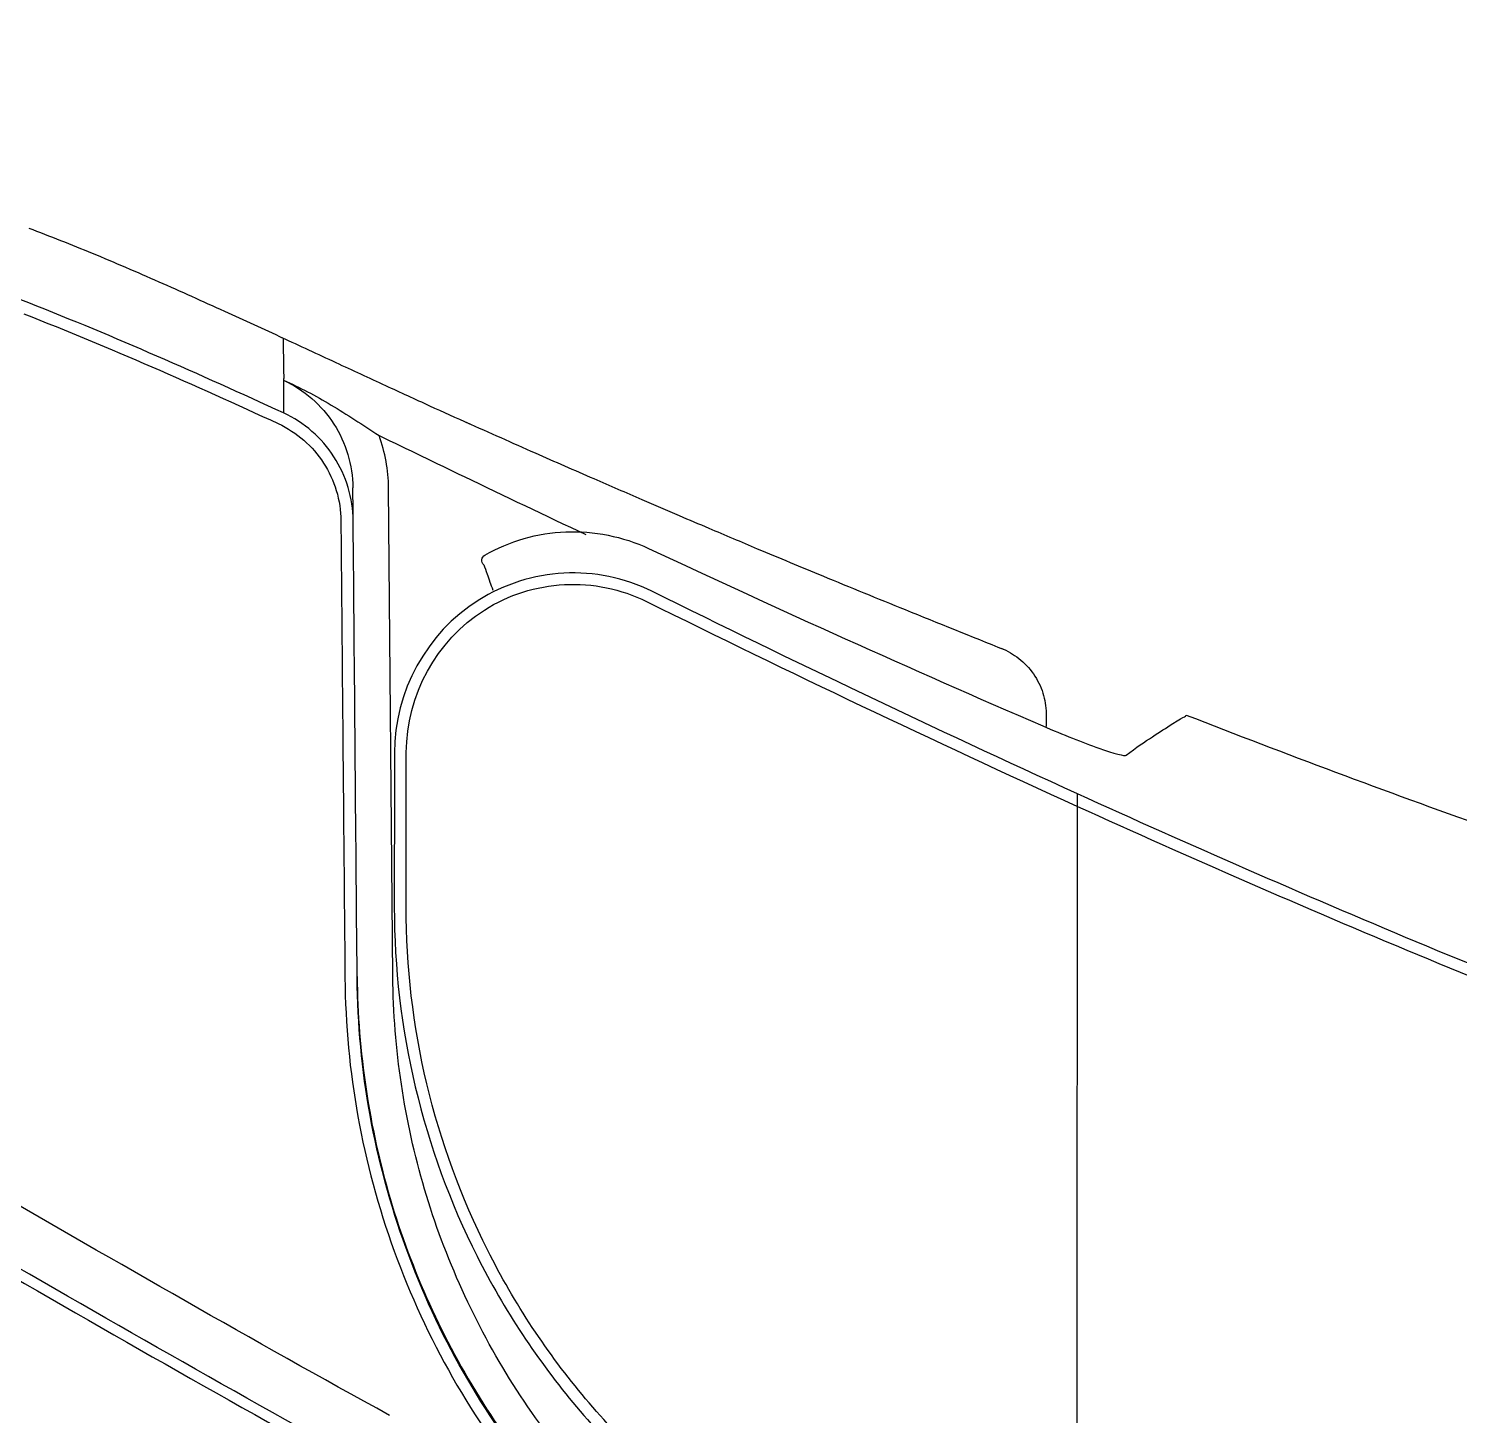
# Model space of a CAD drawing. Extents: x 5656 to 11650, y -52 to 2475.
# Drawn here: x 5989.5 to 6109.6, y 745.6 to 862 of the extents above; entities that cross this region are included whole.
import ezdxf

# ---------------------------------------------------------------- set-up
doc = ezdxf.new("R2010")
doc.units = 0
doc.header["$LTSCALE"] = 20
doc.header["$MEASUREMENT"] = 0
doc.layers.add('1', color=7, linetype='CONTINUOUS')

msp = doc.modelspace()

# ---------------------------------------------------------------- linework, layer by layer
at = {"layer": '1', "color": 0, "linetype": 'Continuous'}
for p, q in [((6020.11, 782.4), (6019.75, 823.41)), ((6027.83, 817.77), (6027.83, 817.77))]:
    msp.add_line(p, q, dxfattribs=at)
at = {"layer": '1', "color": 0, "linetype": 'Continuous', "extrusion": (0, 0, -1)}
msp.add_ellipse((6028.08, 817.34), major_axis=(-0.472, -0.166), ratio=0.998352, start_param=5.760876, end_param=7.675567, dxfattribs=at)
at = {"layer": '1', "color": 0, "linetype": 'Continuous'}
for points, knots in [([(5989.54, 838.94), (5975.45, 844.45), (5961.14, 849.1), (5939.55, 854.87), (5932.39, 856.58), (5918.43, 859.56), (5911.6, 860.85), (5905.05, 861.96)], [0, 0, 0, 0, 0.5, 0.5, 0.75, 0.75, 1, 1, 1, 1]), ([(5989.54, 845.22), (5991.32, 844.54), (5994.99, 843.1), (6000.45, 840.74), (6005.78, 838.34), (6009.25, 836.75), (6010.89, 835.99)], [0, 0, 0, 0, 0.246607, 0.50755, 0.767175, 1, 1, 1, 1]), ([(6010.94, 829.7), (6007.41, 831.33), (6003.87, 832.92), (5996.74, 836.02), (5993.15, 837.52), (5989.54, 838.94), (5989.54, 838.94), (5989.54, 838.94)], [0, 0, 0, 0, 0.499957, 0.499957, 0.999997, 0.999997, 1, 1, 1, 1]), ([(5989.13, 838.03), (5992.74, 836.61), (5996.32, 835.12), (6003.43, 832.03), (6006.97, 830.44), (6010.49, 828.81)], [0, 0, 0, 0, 0.499788, 0.499788, 1, 1, 1, 1]), ([(6010.76, 836.05), (6012.28, 835.35), (6015.19, 834), (6019.33, 832.08), (6023.07, 830.36), (6025.42, 829.3), (6026.54, 828.8)], [0, 0, 0, 0, 0.289339, 0.554493, 0.789052, 1, 1, 1, 1]), ([(6010.89, 835.99), (6010.89, 835.99), (6010.89, 835.99), (6010.89, 835.99), (6010.89, 835.87), (6010.9, 835.35), (6010.91, 834.92), (6010.93, 833.87), (6010.94, 833.3), (6010.95, 832.59)], [0, 0, 0, 0, 0.000624, 0.000624, 0.362664, 0.362664, 0.724704, 0.724704, 1, 1, 1, 1]), ([(6010.93, 832.45), (6012.29, 831.86), (6013.61, 831.16), (6016.25, 829.58), (6017.58, 828.71), (6018.95, 827.8)], [0, 0, 0, 0, 0.5, 0.5, 1, 1, 1, 1]), ([(6010.93, 832.45), (6012.66, 831.65), (6014.14, 830.36), (6016.17, 827.19), (6016.74, 825.33), (6016.75, 823.42)], [0, 0, 0, 0, 0.5, 0.5, 1, 1, 1, 1]), ([(6010.49, 828.81), (6012.05, 828.08), (6013.38, 826.93), (6015.22, 824.07), (6015.73, 822.37), (6015.75, 820.65)], [0, 0, 0, 0, 0.5, 0.5, 1, 1, 1, 1]), ([(6016.78, 820.65), (6016.76, 822.56), (6016.19, 824.44), (6014.14, 827.61), (6012.67, 828.9), (6010.94, 829.7)], [0, 0, 0, 0, 0.5, 0.5, 1, 1, 1, 1]), ([(6026.27, 828.92), (6028.2, 828.06), (6031.76, 826.47), (6036.67, 824.32), (6040.7, 822.57), (6043.92, 821.19), (6047.16, 819.81), (6051.17, 818.11), (6056.66, 815.83), (6063.57, 813), (6068.65, 810.96), (6071.43, 809.85)], [0, 0, 0, 0, 0.129187, 0.238566, 0.328167, 0.398017, 0.452989, 0.543325, 0.664653, 0.816907, 1, 1, 1, 1]), ([(6016.78, 820.65), (6016.77, 821.24), (6016.77, 821.78), (6016.76, 822.69), (6016.75, 823.07), (6016.75, 823.42)], [0, 0, 0, 0, 0.535674, 0.535674, 1, 1, 1, 1]), ([(6015.75, 820.65), (6015.75, 819.99), (6015.76, 819.32), (6015.79, 815.99), (6015.81, 813.32), (6015.92, 801.2), (6016, 791.75), (6016.09, 782.29)], [0, 0, 0, 0, 0.052132, 0.052132, 0.260659, 0.260659, 1, 1, 1, 1]), ([(6027.83, 817.77), (6029.91, 818.96), (6032.26, 819.63), (6036.99, 819.82), (6039.41, 819.34), (6041.58, 818.33)], [0, 0, 0, 0, 0.5, 0.5, 1, 1, 1, 1]), ([(6019.83, 745.57), (6008.34, 751.88), (5996.98, 758.42), (5979.96, 768.24), (5974.29, 771.51), (5962.93, 778.04), (5957.24, 781.28), (5945.86, 787.69), (5940.17, 790.86), (5928.75, 797.06), (5923.02, 800.1), (5906.04, 808.8), (5894.93, 814.08), (5884.37, 818.46)], [0, 0, 0, 0, 0.25, 0.25, 0.375, 0.375, 0.5, 0.5, 0.625, 0.625, 0.75, 0.75, 1, 1, 1, 1]), ([(6027.75, 816.96), (6027.83, 816.72), (6027.92, 816.46), (6028.09, 815.97), (6028.17, 815.75), (6028.33, 815.3), (6028.41, 815.08), (6028.5, 814.84)], [0, 0, 0, 0, 0.407109, 0.407109, 0.718245, 0.718245, 1, 1, 1, 1]), ([(6041.85, 814.74), (6039.55, 815.87), (6036.99, 816.39), (6031.94, 816.13), (6029.44, 815.34), (6022.94, 811.24), (6020.24, 806.31), (6020.24, 801.18)], [0, 0, 0, 0, 0.25, 0.25, 0.5, 0.5, 1, 1, 1, 1]), ([(6017.58, 741.6), (6006.02, 747.96), (5994.59, 754.54), (5977.46, 764.41), (5971.75, 767.71), (5960.32, 774.27), (5954.61, 777.54), (5937.42, 787.21), (5925.84, 793.54), (5903.11, 805.18), (5891.95, 810.49), (5881.32, 814.94)], [0, 0, 0, 0, 0.25, 0.25, 0.375, 0.375, 0.5, 0.5, 0.75, 0.75, 1, 1, 1, 1]), ([(6021.24, 801.21), (6021.24, 806), (6023.76, 810.61), (6029.82, 814.44), (6032.15, 815.18), (6036.87, 815.42), (6039.26, 814.94), (6041.41, 813.88)], [0, 0, 0, 0, 0.5, 0.5, 0.75, 0.75, 1, 1, 1, 1]), ([(5880.67, 814.12), (5891.21, 809.72), (5902.73, 804.28), (5925.65, 792.58), (5937.1, 786.33), (5954.24, 776.7), (5959.96, 773.44), (5971.37, 766.9), (5977.07, 763.61), (5994.19, 753.75), (6005.6, 747.18), (6017.15, 740.84)], [0, 0, 0, 0, 0.25, 0.25, 0.5, 0.5, 0.625, 0.625, 0.75, 0.75, 1, 1, 1, 1]), ([(6071.16, 809.96), (6071.71, 809.74), (6072.72, 809.16), (6073.96, 807.85), (6074.75, 806.23), (6074.94, 805.08), (6074.95, 804.49)], [0, 0, 0, 0, 0.244525, 0.5, 0.755475, 1, 1, 1, 1]), ([(6081.68, 800.98), (6082.49, 801.62), (6083.25, 802.11), (6084.5, 802.94), (6085.02, 803.27), (6086.7, 804.35), (6086.7, 804.2), (6086.7, 804.35), (6086.7, 804.35), (6086.7, 804.35)], [0, 0, 0, 0, 0.249929, 0.249929, 0.499857, 0.499857, 0.999715, 0.999715, 1, 1, 1, 1]), ([(6086.7, 804.35), (6095.04, 801.09), (6115.46, 793.47), (6148.31, 782.55), (6185.31, 771.76), (6222.64, 761.82), (6256.18, 753.58), (6285.93, 747.37), (6311.69, 742.71), (6337.28, 738.49), (6362.27, 734.62), (6386.2, 731.38), (6408.93, 728.82), (6430.57, 726.93), (6450.68, 725.7), (6463.59, 725.25), (6469.58, 725.11)], [0, 0, 0, 0, 0.068423, 0.16654, 0.264421, 0.362867, 0.461642, 0.528285, 0.595086, 0.661645, 0.726435, 0.788313, 0.846094, 0.901252, 0.954235, 1, 1, 1, 1]), ([(6074.67, 803.43), (6076.35, 802.71), (6078.05, 802.03), (6080.68, 801.11), (6081.56, 800.88), (6081.68, 800.98)], [0, 0, 0, 0, 0.5, 0.5, 1, 1, 1, 1]), ([(6021.23, 788.25), (6021.23, 788.92), (6021.23, 789.58), (6021.23, 792.92), (6021.23, 795.58), (6021.24, 799.23), (6021.24, 800.22), (6021.24, 801.21)], [0, 0, 0, 0, 0.154236, 0.154236, 0.771181, 0.771181, 1, 1, 1, 1]), ([(6077.58, 796.68), (6077.58, 796.82), (6077.58, 796.95), (6077.58, 797.2), (6077.58, 797.31), (6077.58, 797.51), (6077.58, 797.59), (6077.58, 797.69), (6077.58, 797.72), (6077.58, 797.74)], [0, 0, 0, 0, 0.266094, 0.266094, 0.532998, 0.532998, 0.785782, 0.785782, 1, 1, 1, 1]), ([(6469.58, 725.09), (6469.58, 725.09), (6468.52, 725.11), (6465.34, 725.16), (6464.02, 725.19), (6460.82, 725.25), (6458.94, 725.29), (6452.6, 725.42), (6447.41, 725.53), (6438.17, 725.77), (6434.84, 725.87), (6427.83, 726.08), (6424.15, 726.21), (6412.85, 726.62), (6404.86, 726.96), (6388.02, 727.81), (6379.14, 728.32), (6361.02, 729.54), (6351.72, 730.24), (6332.68, 731.85), (6322.95, 732.74), (6303.31, 734.69), (6293.35, 735.78), (6273.45, 738.37), (6263.49, 739.87), (6233.65, 745.11), (6213.78, 749.59), (6184.04, 757.61), (6174.13, 760.5), (6154.38, 766.85), (6144.59, 770.28), (6115.49, 781.14), (6096.42, 789.16), (6077.58, 797.74)], [0, 0, 0, 0, 0.0625, 0.0625, 0.09375, 0.09375, 0.125, 0.125, 0.1875, 0.1875, 0.21875, 0.21875, 0.25, 0.25, 0.3125, 0.3125, 0.375, 0.375, 0.4375, 0.4375, 0.5, 0.5, 0.5625, 0.5625, 0.625, 0.625, 0.75, 0.75, 0.8125, 0.8125, 0.875, 0.875, 1, 1, 1, 1]), ([(6077.53, 717.15), (6077.53, 720.82), (6077.54, 724.48), (6077.55, 739.89), (6077.55, 751.63), (6077.57, 774.47), (6077.58, 785.58), (6077.58, 796.68)], [0, 0, 0, 0, 0.138228, 0.138228, 0.581115, 0.581115, 1, 1, 1, 1]), ([(6077.58, 796.68), (6096.48, 788.1), (6115.61, 780.06), (6144.8, 769.2), (6154.62, 765.78), (6174.44, 759.44), (6184.37, 756.55), (6214.21, 748.55), (6234.14, 744.08), (6264.07, 738.86), (6274.06, 737.37), (6294.02, 734.79), (6304.01, 733.7), (6323.7, 731.76), (6333.46, 730.88), (6352.54, 729.28), (6361.86, 728.58), (6380.03, 727.37), (6388.93, 726.86), (6405.8, 726.02), (6413.8, 725.69), (6425.12, 725.29), (6428.8, 725.16), (6435.81, 724.95), (6439.15, 724.86), (6448.39, 724.63), (6453.58, 724.53), (6459.91, 724.4), (6461.79, 724.37), (6464.99, 724.31), (6466.32, 724.29), (6469.49, 724.23), (6470.55, 724.22), (6470.55, 724.22)], [0, 0, 0, 0, 0.125, 0.125, 0.1875, 0.1875, 0.25, 0.25, 0.375, 0.375, 0.4375, 0.4375, 0.5, 0.5, 0.5625, 0.5625, 0.625, 0.625, 0.6875, 0.6875, 0.75, 0.75, 0.78125, 0.78125, 0.8125, 0.8125, 0.875, 0.875, 0.90625, 0.90625, 0.9375, 0.9375, 1, 1, 1, 1]), ([(6020.23, 788.22), (6020.23, 783.12), (6020.82, 778.09), (6023.17, 768.2), (6024.91, 763.43), (6029.44, 754.44), (6032.28, 750.14), (6038.77, 742.44), (6042.44, 738.98), (6046.54, 735.95)], [0, 0, 0, 0, 0.25, 0.25, 0.5, 0.5, 0.75, 0.75, 1, 1, 1, 1]), ([(6047.13, 736.78), (6043.1, 739.77), (6039.49, 743.17), (6033.09, 750.76), (6030.3, 754.99), (6025.84, 763.85), (6024.12, 768.54), (6021.8, 778.28), (6021.23, 783.23), (6021.23, 788.25)], [0, 0, 0, 0, 0.25, 0.25, 0.5, 0.5, 0.75, 0.75, 1, 1, 1, 1]), ([(6016.09, 782.29), (6016.16, 774.41), (6017.54, 766.77), (6022.91, 751.96), (6026.76, 745.2), (6031.76, 739.11)], [0, 0, 0, 0, 0.5, 0.5, 1, 1, 1, 1]), ([(6017.11, 782.41), (6017.17, 776.07), (6018.12, 769.76), (6021.66, 757.76), (6024.31, 751.91), (6029.34, 743.97), (6031.19, 741.45), (6035.25, 736.66), (6037.48, 734.37), (6044.53, 728.07), (6049.78, 724.56), (6055.49, 721.79)], [0, 0, 0, 0, 0.25, 0.25, 0.5, 0.5, 0.625, 0.625, 0.75, 0.75, 1, 1, 1, 1]), ([(6032.55, 739.74), (6027.64, 745.72), (6023.86, 752.34), (6018.57, 766.88), (6017.18, 774.55), (6017.11, 782.29)], [0, 0, 0, 0, 0.5, 0.5, 1, 1, 1, 1]), ([(6056.8, 724.45), (6051.33, 727.1), (6046.36, 730.43), (6039.61, 736.45), (6037.48, 738.63), (6033.59, 743.22), (6031.82, 745.63), (6027, 753.22), (6024.47, 758.82), (6021.07, 770.3), (6020.16, 776.33), (6020.11, 782.4)], [0, 0, 0, 0, 0.25, 0.25, 0.375, 0.375, 0.5, 0.5, 0.75, 0.75, 1, 1, 1, 1])]:
    msp.add_open_spline(points, degree=3, knots=knots, dxfattribs=at)
for points in [[(6010.93, 832.6), (6010.93, 832.55), (6010.93, 832.5), (6010.93, 832.45)], [(6010.93, 832.45), (6010.93, 831.7), (6010.93, 830.8), (6010.94, 829.7)], [(6019.75, 823.41), (6019.74, 824.92), (6019.47, 826.39), (6018.95, 827.8)], [(6018.95, 827.8), (6021.34, 826.67), (6023.72, 825.51), (6026.1, 824.36)], [(6026.1, 824.36), (6029.49, 822.73), (6032.89, 821.11), (6036.3, 819.5)], [(6017.11, 782.29), (6017, 795.08), (6016.89, 807.86), (6016.78, 820.65)], [(6041.58, 818.33), (6052.54, 813.2), (6063.56, 808.23), (6074.67, 803.43)], [(6077.58, 797.74), (6065.59, 803.2), (6053.68, 808.88), (6041.85, 814.74)], [(6041.41, 813.88), (6053.38, 807.95), (6065.44, 802.2), (6077.58, 796.68)], [(6074.95, 804.49), (6074.95, 804.12), (6074.96, 803.76), (6074.96, 803.4)], [(6020.24, 801.18), (6020.24, 796.86), (6020.23, 792.54), (6020.23, 788.22)], [(6020.24, 801.33), (6020.24, 801.28), (6020.24, 801.23), (6020.24, 801.18)]]:
    msp.add_open_spline(points, degree=3, dxfattribs=at)

doc.saveas('drawing.dxf')
